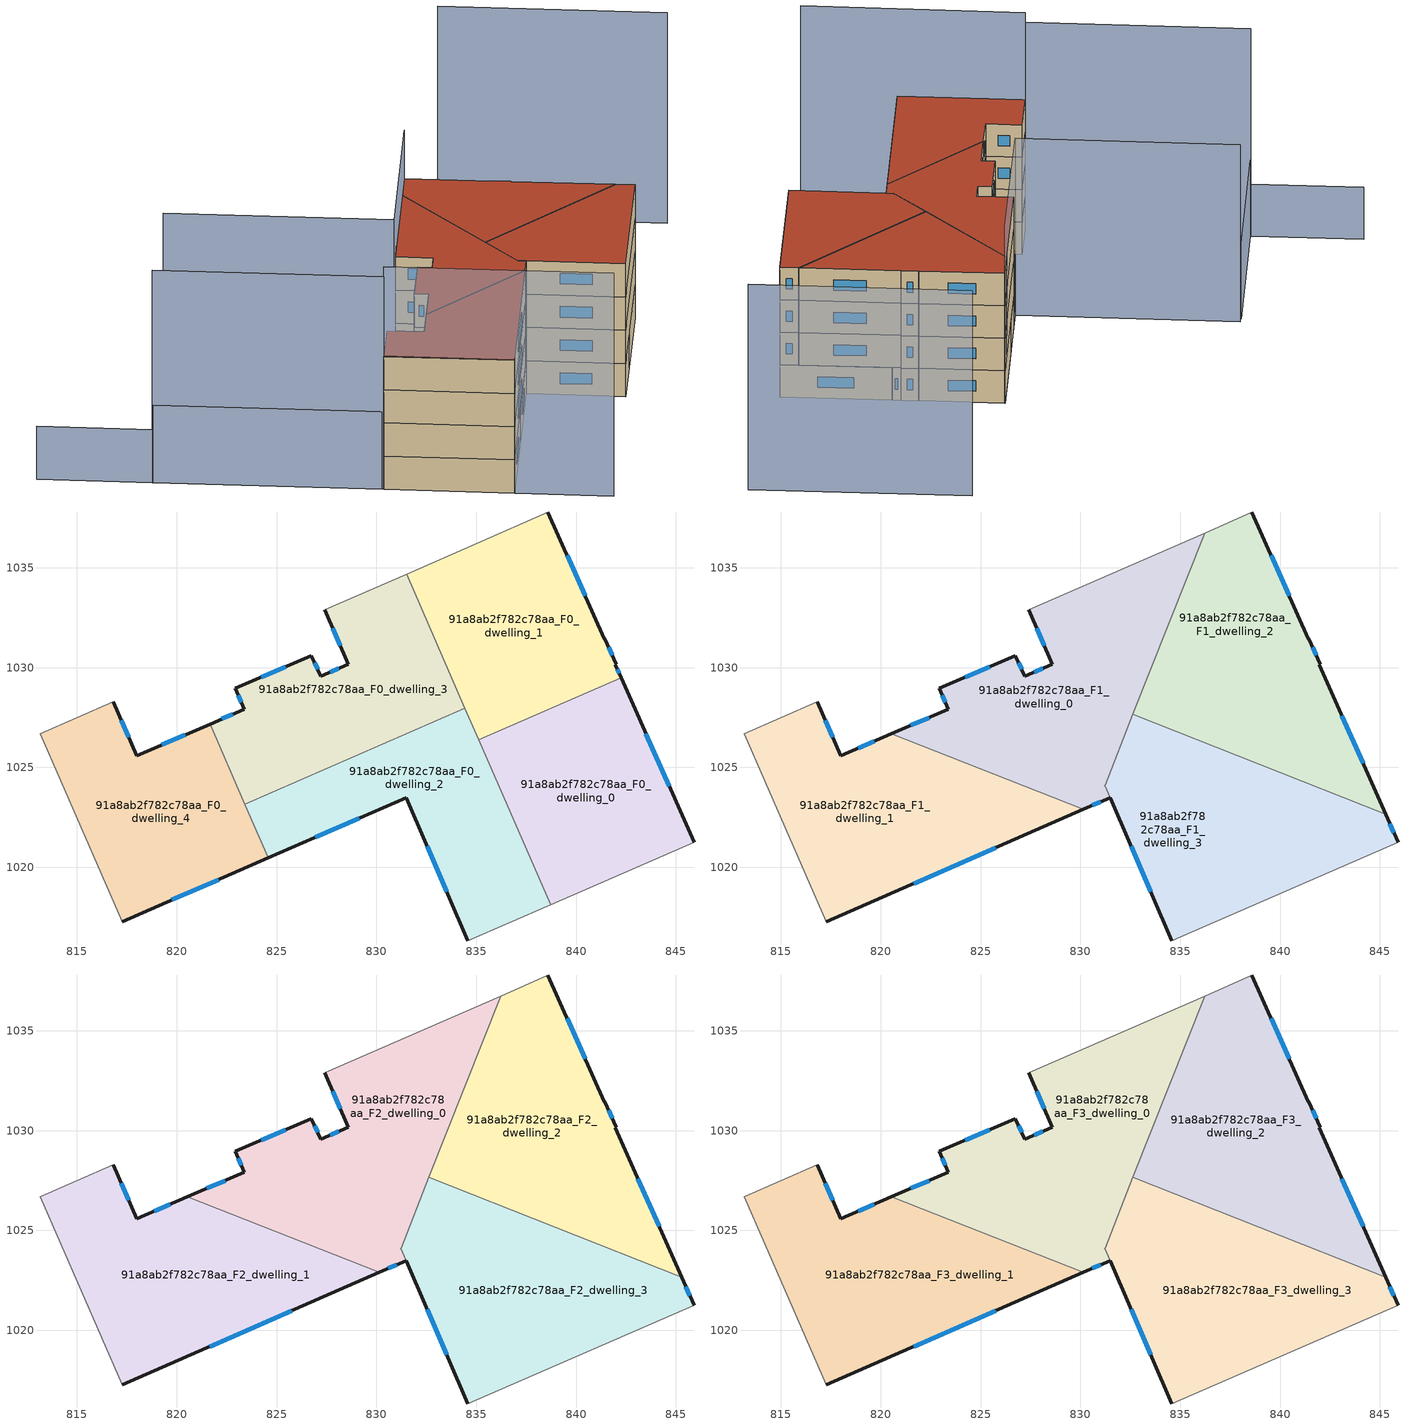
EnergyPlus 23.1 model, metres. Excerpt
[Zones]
91a8ab2f782c78aa_F0_dwelling_0
 floor ground (EU_floor_Construction): 842.26,1029.5 845.91,1021.26 838.73,1018.13 835.13,1026.38 z0
 wall outside (EU_wall_Construction): 845.91,1021.26 842.26,1029.5 z0:3
 wall to 91a8ab2f782c78aa_F0_dwelling_1 (EU_wall_Construction): 842.26,1029.5 835.13,1026.38 z0:3
 wall adiabatic (EU_wall_Construction): 838.73,1018.13 845.91,1021.26 z0:3
 wall to 91a8ab2f782c78aa_F0_dwelling_2 (EU_wall_Construction): 835.13,1026.38 838.73,1018.13 z0:3
 window (EU_Window_Construction): 844.67,1024.06 843.5,1026.69 z1.02:1.98
91a8ab2f782c78aa_F0_dwelling_1
 floor ground (EU_floor_Construction): 838.6,1037.78 841.41,1031.46 841.44,1031.45 842.01,1030.18 841.97,1030.14 842.26,1029.5 835.13,1026.38 831.51,1034.68 z0
 wall outside (EU_wall_Construction): 842.26,1029.5 841.97,1030.14 842.01,1030.18 841.44,1031.45 841.41,1031.46 838.6,1037.78 z0:3
 wall adiabatic (EU_wall_Construction): 838.6,1037.78 831.51,1034.68 z0:3
 wall to 91a8ab2f782c78aa_F0_dwelling_3 (EU_wall_Construction): 831.51,1034.68 834.44,1027.97 z0:3
 wall to 91a8ab2f782c78aa_F0_dwelling_2 (EU_wall_Construction): 834.44,1027.97 835.13,1026.39 z0:3
 window (EU_Window_Construction): 840.45,1033.61 839.55,1035.63 / 841.81,1030.61 841.63,1031.02 / 842.16,1029.72 842.07,1029.92 z1.02:1.98
91a8ab2f782c78aa_F0_dwelling_2
 floor ground (EU_floor_Construction): 834.44,1027.97 838.73,1018.13 834.59,1016.33 831.49,1023.49 824.59,1020.48 823.42,1023.17 z0
 wall outside (EU_wall_Construction): 824.59,1020.48 831.49,1023.49 834.59,1016.33 z0:3
 wall to 91a8ab2f782c78aa_F0_dwelling_3 (EU_wall_Construction): 834.44,1027.97 823.42,1023.17 z0:3
 wall adiabatic (EU_wall_Construction): 834.59,1016.33 838.73,1018.13 z0:3
 wall to 91a8ab2f782c78aa_F0_dwelling_4 (EU_wall_Construction): 823.42,1023.17 824.59,1020.48 z0:3
 window (EU_Window_Construction): 832.55,1021.05 833.54,1018.76 / 826.94,1021.5 829.15,1022.47 z1.02:1.98
91a8ab2f782c78aa_F0_dwelling_3
 floor ground (EU_floor_Construction): 831.51,1034.68 834.44,1027.97 823.42,1023.17 821.67,1027.18 823.39,1027.92 822.94,1028.96 826.75,1030.61 827.21,1029.57 828.6,1030.17 827.42,1032.89 z0
 wall outside (EU_wall_Construction): 827.42,1032.89 828.6,1030.17 827.21,1029.57 826.75,1030.61 822.94,1028.96 823.39,1027.92 821.67,1027.18 z0:3
 wall adiabatic (EU_wall_Construction): 831.51,1034.68 827.42,1032.89 z0:3
 wall to 91a8ab2f782c78aa_F0_dwelling_4 (EU_wall_Construction): 821.67,1027.18 823.42,1023.17 z0:3
 window (EU_Window_Construction): 822.8,1027.67 822.25,1027.43 / 823.09,1028.61 823.24,1028.27 / 825.45,1030.05 824.24,1029.52 / 827.05,1029.92 826.91,1030.25 / 828.13,1029.96 827.68,1029.77 / 827.82,1031.96 828.2,1031.1 z1.02:1.98
 ceiling adiabatic (EU_roof_Construction): 834.44,1027.97 833.56,1029.99 832.41,1027.09 z3
91a8ab2f782c78aa_F0_dwelling_4
 floor ground (EU_floor_Construction): 821.67,1027.18 824.59,1020.48 817.26,1017.28 813.15,1026.68 816.83,1028.29 818,1025.59 z0
 wall outside (EU_wall_Construction): 821.67,1027.18 818,1025.59 816.83,1028.29 / 817.26,1017.28 824.59,1020.48 z0:3
 wall adiabatic (EU_wall_Construction): 816.83,1028.29 813.15,1026.68 817.26,1017.28 z0:3
 window (EU_Window_Construction): 817.6,1026.51 817.23,1027.37 / 820.42,1026.64 819.25,1026.13 / 819.76,1018.36 822.1,1019.39 z1.02:1.98
91a8ab2f782c78aa_F1_dwelling_0
 floor to 91a8ab2f782c78aa_F0_dwelling_3 (EU_floor_Construction): 831.51,1034.68 833.56,1029.99 832.41,1027.09 826.29,1024.42 822.16,1026.04 821.67,1027.18 823.39,1027.92 822.94,1028.96 826.75,1030.61 827.21,1029.57 828.6,1030.17 827.42,1032.89 z3
 floor to 91a8ab2f782c78aa_F0_dwelling_1 (EU_floor_Construction): 836.22,1036.74 833.56,1029.99 831.51,1034.68 z3
 floor to 91a8ab2f782c78aa_F0_dwelling_4 (EU_floor_Construction): 821.67,1027.18 822.16,1026.04 820.54,1026.69 z3
 floor to 91a8ab2f782c78aa_F0_dwelling_2 (EU_floor_Construction): 832.41,1027.09 831.23,1024.1 831.49,1023.49 830.13,1022.9 826.29,1024.42 z3
 wall outside (EU_wall_Construction): 827.42,1032.89 828.6,1030.17 827.21,1029.57 826.75,1030.61 822.94,1028.96 823.39,1027.92 820.54,1026.69 / 830.13,1022.9 831.49,1023.49 z3:6
 wall to 91a8ab2f782c78aa_F1_dwelling_1 (EU_wall_Construction): 820.54,1026.69 830.13,1022.9 z3:6
 wall adiabatic (EU_wall_Construction): 836.22,1036.74 827.42,1032.89 z3:6
 wall to 91a8ab2f782c78aa_F1_dwelling_2 (EU_wall_Construction): 832.64,1027.66 836.22,1036.74 z3:6
 wall to 91a8ab2f782c78aa_F1_dwelling_3 (EU_wall_Construction): 831.49,1023.49 831.23,1024.1 832.64,1027.66 z3:6
 window (EU_Window_Construction): 822.42,1027.5 821.51,1027.11 / 823.09,1028.61 823.24,1028.27 / 825.45,1030.05 824.24,1029.52 / 827.05,1029.92 826.91,1030.25 / 828.13,1029.96 827.68,1029.77 / 827.82,1031.96 828.2,1031.1 / 830.6,1023.1 831.03,1023.29 z4.02:4.98
91a8ab2f782c78aa_F1_dwelling_1
 floor to 91a8ab2f782c78aa_F0_dwelling_4 (EU_floor_Construction): 822.16,1026.04 824.59,1020.48 817.26,1017.28 813.15,1026.68 816.83,1028.29 818,1025.59 820.54,1026.69 z3
 floor to 91a8ab2f782c78aa_F0_dwelling_3 (EU_floor_Construction): 826.29,1024.42 823.42,1023.17 822.16,1026.04 z3
 floor to 91a8ab2f782c78aa_F0_dwelling_2 (EU_floor_Construction): 830.13,1022.9 824.59,1020.48 823.42,1023.17 826.29,1024.42 z3
 wall outside (EU_wall_Construction): 817.26,1017.28 830.13,1022.9 / 820.54,1026.69 818,1025.59 816.83,1028.29 z3:6
 wall adiabatic (EU_wall_Construction): 816.83,1028.29 813.15,1026.68 817.26,1017.28 z3:6
 window (EU_Window_Construction): 821.64,1019.19 825.76,1020.98 / 817.6,1026.51 817.23,1027.37 / 819.67,1026.31 818.86,1025.96 z4.02:4.98
91a8ab2f782c78aa_F1_dwelling_2
 floor to 91a8ab2f782c78aa_F0_dwelling_1 (EU_floor_Construction): 838.6,1037.78 841.41,1031.46 841.44,1031.45 842.01,1030.18 841.97,1030.14 842.26,1029.5 835.47,1026.54 834.98,1026.73 833.56,1029.99 836.22,1036.74 z3
 floor to 91a8ab2f782c78aa_F0_dwelling_0 (EU_floor_Construction): 842.26,1029.5 845.29,1022.66 835.47,1026.54 z3
 floor adiabatic (EU_floor_Construction): 833.56,1029.99 834.44,1027.97 833.2,1027.43 832.64,1027.66 z3
 floor to 91a8ab2f782c78aa_F0_dwelling_2 (EU_floor_Construction): 834.44,1027.97 834.98,1026.73 833.2,1027.43 z3
 wall outside (EU_wall_Construction): 845.29,1022.66 841.97,1030.14 842.01,1030.18 841.44,1031.45 841.41,1031.46 838.6,1037.78 z3:6
 wall adiabatic (EU_wall_Construction): 838.6,1037.78 836.22,1036.74 z3:6
 wall to 91a8ab2f782c78aa_F1_dwelling_3 (EU_wall_Construction): 832.64,1027.66 845.29,1022.66 z3:6
 window (EU_Window_Construction): 840.45,1033.61 839.55,1035.63 / 841.81,1030.61 841.63,1031.02 / 844.16,1025.21 843.1,1027.6 z4.02:4.98
91a8ab2f782c78aa_F1_dwelling_3
 floor to 91a8ab2f782c78aa_F0_dwelling_0 (EU_floor_Construction): 845.29,1022.66 845.91,1021.26 838.73,1018.13 835.13,1026.38 835.47,1026.54 z3
 floor to 91a8ab2f782c78aa_F0_dwelling_2 (EU_floor_Construction): 834.98,1026.73 838.73,1018.13 834.59,1016.33 831.5,1023.49 831.23,1024.1 832.41,1027.09 833.2,1027.43 z3
 floor to 91a8ab2f782c78aa_F0_dwelling_1 (EU_floor_Construction): 835.47,1026.54 835.13,1026.38 834.98,1026.73 z3
 floor adiabatic (EU_floor_Construction): 833.2,1027.43 832.41,1027.09 832.64,1027.66 z3
 wall outside (EU_wall_Construction): 845.91,1021.26 845.29,1022.66 / 831.5,1023.49 834.59,1016.33 z3:6
 wall adiabatic (EU_wall_Construction): 834.59,1016.33 845.91,1021.26 z3:6
 window (EU_Window_Construction): 845.7,1021.74 845.5,1022.18 / 832.55,1021.05 833.54,1018.76 z4.02:4.98
91a8ab2f782c78aa_F2_dwelling_0
 floor to 91a8ab2f782c78aa_F1_dwelling_0 (EU_floor_Construction): 836.22,1036.74 831.23,1024.1 831.49,1023.49 830.13,1022.9 820.54,1026.69 823.39,1027.92 822.94,1028.96 826.75,1030.61 827.21,1029.57 828.6,1030.17 827.42,1032.89 z6
 wall outside (EU_wall_Construction): 827.42,1032.89 828.6,1030.17 827.21,1029.57 826.75,1030.61 822.94,1028.96 823.39,1027.92 820.54,1026.69 / 830.13,1022.9 831.49,1023.49 z6:9
 wall to 91a8ab2f782c78aa_F2_dwelling_1 (EU_wall_Construction): 820.54,1026.69 830.13,1022.9 z6:9
 wall adiabatic (EU_wall_Construction): 836.22,1036.74 827.42,1032.89 z6:9
 wall to 91a8ab2f782c78aa_F2_dwelling_2 (EU_wall_Construction): 832.64,1027.66 836.22,1036.74 z6:9
 wall to 91a8ab2f782c78aa_F2_dwelling_3 (EU_wall_Construction): 831.49,1023.49 831.23,1024.1 832.64,1027.66 z6:9
 window (EU_Window_Construction): 822.42,1027.5 821.51,1027.11 / 823.09,1028.61 823.24,1028.27 / 825.45,1030.05 824.24,1029.52 / 827.05,1029.92 826.91,1030.25 / 828.13,1029.96 827.68,1029.77 / 827.82,1031.96 828.2,1031.1 / 830.6,1023.1 831.03,1023.29 z7.02:7.98
91a8ab2f782c78aa_F2_dwelling_1
 floor to 91a8ab2f782c78aa_F1_dwelling_1 (EU_floor_Construction): 830.13,1022.9 817.26,1017.28 813.15,1026.68 816.83,1028.29 818,1025.59 820.54,1026.69 z6
 wall outside (EU_wall_Construction): 817.26,1017.28 830.13,1022.9 / 820.54,1026.69 818,1025.59 816.83,1028.29 z6:9
 wall adiabatic (EU_wall_Construction): 816.83,1028.29 813.15,1026.68 817.26,1017.28 z6:9
 window (EU_Window_Construction): 821.64,1019.19 825.76,1020.98 / 817.6,1026.51 817.23,1027.37 / 819.67,1026.31 818.86,1025.96 z7.02:7.98
91a8ab2f782c78aa_F2_dwelling_2
 floor to 91a8ab2f782c78aa_F1_dwelling_2 (EU_floor_Construction): 838.6,1037.78 841.41,1031.46 841.44,1031.45 842.01,1030.18 841.97,1030.14 845.29,1022.66 832.64,1027.66 836.22,1036.74 z6
 wall outside (EU_wall_Construction): 845.29,1022.66 841.97,1030.14 842.01,1030.18 841.44,1031.45 841.41,1031.46 838.6,1037.78 z6:9
 wall adiabatic (EU_wall_Construction): 838.6,1037.78 836.22,1036.74 z6:9
 wall to 91a8ab2f782c78aa_F2_dwelling_3 (EU_wall_Construction): 832.64,1027.66 845.29,1022.66 z6:9
 window (EU_Window_Construction): 840.45,1033.61 839.55,1035.63 / 841.81,1030.61 841.63,1031.02 / 844.16,1025.21 843.1,1027.6 z7.02:7.98
91a8ab2f782c78aa_F2_dwelling_3
 floor to 91a8ab2f782c78aa_F1_dwelling_3 (EU_floor_Construction): 845.29,1022.66 845.91,1021.26 834.59,1016.33 831.5,1023.49 831.23,1024.1 832.64,1027.66 z6
 wall outside (EU_wall_Construction): 845.91,1021.26 845.29,1022.66 / 831.5,1023.49 834.59,1016.33 z6:9
 wall adiabatic (EU_wall_Construction): 834.59,1016.33 845.91,1021.26 z6:9
 window (EU_Window_Construction): 845.7,1021.74 845.5,1022.18 / 832.55,1021.05 833.54,1018.76 z7.02:7.98
91a8ab2f782c78aa_F3_dwelling_0
 floor to 91a8ab2f782c78aa_F2_dwelling_0 (EU_floor_Construction): 836.22,1036.74 831.23,1024.1 831.49,1023.49 830.13,1022.9 820.54,1026.69 823.39,1027.92 822.94,1028.96 826.75,1030.61 827.21,1029.57 828.6,1030.17 827.42,1032.89 z9
 wall outside (EU_wall_Construction): 827.42,1032.89 828.6,1030.17 827.21,1029.57 826.75,1030.61 822.94,1028.96 823.39,1027.92 820.54,1026.69 / 830.13,1022.9 831.49,1023.49 z9:12
 wall to 91a8ab2f782c78aa_F3_dwelling_1 (EU_wall_Construction): 820.54,1026.69 830.13,1022.9 z9:12
 wall adiabatic (EU_wall_Construction): 836.22,1036.74 827.42,1032.89 z9:12
 wall to 91a8ab2f782c78aa_F3_dwelling_2 (EU_wall_Construction): 832.64,1027.66 836.22,1036.74 z9:12
 wall to 91a8ab2f782c78aa_F3_dwelling_3 (EU_wall_Construction): 831.49,1023.49 831.23,1024.1 832.64,1027.66 z9:12
 window (EU_Window_Construction): 822.42,1027.5 821.51,1027.11 / 823.09,1028.61 823.24,1028.27 / 825.45,1030.05 824.24,1029.52 / 827.05,1029.92 826.91,1030.25 / 828.13,1029.96 827.68,1029.77 / 827.82,1031.96 828.2,1031.1 / 830.6,1023.1 831.03,1023.29 z10.02:10.98
 roof outside (EU_roof_Construction): 831.49,1023.49 831.23,1024.1 836.22,1036.74 827.42,1032.89 828.6,1030.17 827.21,1029.57 826.75,1030.61 822.94,1028.96 823.39,1027.92 820.54,1026.69 830.13,1022.9 z12
91a8ab2f782c78aa_F3_dwelling_1
 floor to 91a8ab2f782c78aa_F2_dwelling_1 (EU_floor_Construction): 830.13,1022.9 817.26,1017.28 813.15,1026.68 816.83,1028.29 818,1025.59 820.54,1026.69 z9
 wall outside (EU_wall_Construction): 817.26,1017.28 830.13,1022.9 / 820.54,1026.69 818,1025.59 816.83,1028.29 z9:12
 wall adiabatic (EU_wall_Construction): 816.83,1028.29 813.15,1026.68 817.26,1017.28 z9:12
 window (EU_Window_Construction): 821.64,1019.19 825.76,1020.98 / 817.6,1026.51 817.23,1027.37 / 819.67,1026.31 818.86,1025.96 z10.02:10.98
 roof outside (EU_roof_Construction): 830.13,1022.9 820.54,1026.69 818,1025.59 816.83,1028.29 813.15,1026.68 817.26,1017.28 z12
91a8ab2f782c78aa_F3_dwelling_2
 floor to 91a8ab2f782c78aa_F2_dwelling_2 (EU_floor_Construction): 838.6,1037.78 841.41,1031.46 841.44,1031.45 842.01,1030.18 841.97,1030.14 845.29,1022.66 832.64,1027.66 836.22,1036.74 z9
 wall outside (EU_wall_Construction): 845.29,1022.66 841.97,1030.14 842.01,1030.18 841.44,1031.45 841.41,1031.46 838.6,1037.78 z9:12
 wall adiabatic (EU_wall_Construction): 838.6,1037.78 836.22,1036.74 z9:12
 wall to 91a8ab2f782c78aa_F3_dwelling_3 (EU_wall_Construction): 832.64,1027.66 845.29,1022.66 z9:12
 window (EU_Window_Construction): 840.45,1033.61 839.55,1035.63 / 841.81,1030.61 841.63,1031.02 / 844.16,1025.21 843.1,1027.6 z10.02:10.98
 roof outside (EU_roof_Construction): 845.29,1022.66 841.97,1030.14 842.01,1030.18 841.44,1031.45 841.41,1031.46 838.6,1037.78 836.22,1036.74 832.64,1027.66 z12
91a8ab2f782c78aa_F3_dwelling_3
 floor to 91a8ab2f782c78aa_F2_dwelling_3 (EU_floor_Construction): 845.29,1022.66 845.91,1021.26 834.59,1016.33 831.5,1023.49 831.23,1024.1 832.64,1027.66 z9
 wall outside (EU_wall_Construction): 845.91,1021.26 845.29,1022.66 / 831.5,1023.49 834.59,1016.33 z9:12
 wall adiabatic (EU_wall_Construction): 834.59,1016.33 845.91,1021.26 z9:12
 window (EU_Window_Construction): 845.7,1021.74 845.5,1022.18 / 832.55,1021.05 833.54,1018.76 z10.02:10.98
 roof outside (EU_roof_Construction): 845.91,1021.26 845.29,1022.66 832.64,1027.66 831.23,1024.1 831.5,1023.49 834.59,1016.33 z12
shading: 813.19,1026.7 820.37,1010.19 z0:20.1; 805.92,1043.28 813.15,1026.68 z0:19.2; 813.16,1026.67 805.91,1043.24 / 805.91,1043.24 818.04,1048.54 / 818.04,1048.54 825.28,1031.96 / 825.28,1031.96 813.16,1026.67 z0:7; 860.22,1025.69 853.03,1042.16 z0:19; 838.6,1037.77 825.75,1032.16 / 825.75,1032.16 818.52,1048.71 z0:16.4; 812.94,1046.3 805.92,1043.23 / 805.92,1043.23 802.28,1051.57 z0:4.8
[Building]
EU S2 Campaign: North Axis=0; Terrain=City; Solar Distribution=FullExterior
[Site:Location]
Vienna: Latitude=48; Longitude=16.5; Time Zone=1; Elevation=183
[SizingPeriod:WeatherFileDays]
AnnualSizingPeriod: Begin Month=1; Begin Day of Month=1; End Month=12; End Day of Month=31; Day of Week for Start Day=Monday; Use Weather File Daylight Saving Period=No; Use Weather File Rain and Snow Indicators=No
[MATERIAL]
EU_InternalMass_Material: Roughness=MediumRough; Thickness=0.1; Conductivity=1; Density=1800; Specific Heat=900; Thermal Absorptance=0.9; Solar Absorptance=0.7; Visible Absorptance=0.7
[MATERIAL:NOMASS] Roughness=MediumRough; Thermal Absorptance=0.9; Solar Absorptance=0.7; Visible Absorptance=0.7
Name | Thermal Resistance
EU_wall_NoMass | 0.942466
EU_roof_NoMass | 0.551687
EU_floor_NoMass | 0.66527
[WINDOWMATERIAL:SIMPLEGLAZINGSYSTEM]
EU_Window_SimpleGlazing: UFactor=2.03367; Solar Heat Gain Coefficient=0.65; Visible Transmittance=0.65
[CONSTRUCTION]
EU_wall_Construction: EU_wall_NoMass
EU_roof_Construction: EU_roof_NoMass
EU_floor_Construction: EU_floor_NoMass
EU_Window_Construction: EU_Window_SimpleGlazing
EU_InternalMass_Construction: EU_InternalMass_Material
[ZONE] Type=1; Multiplier=1; Ceiling Height=autocalculate; Floor Area=autocalculate; Part of Total Floor Area=Yes
Name | Volume
91a8ab2f782c78aa_F0_dwelling_0 | 211.031
91a8ab2f782c78aa_F1_dwelling_0; 91a8ab2f782c78aa_F2_dwelling_0; 91a8ab2f782c78aa_F3_dwelling_0 | 264.393
91a8ab2f782c78aa_F0_dwelling_1 | 211.041
91a8ab2f782c78aa_F1_dwelling_1; 91a8ab2f782c78aa_F2_dwelling_1; 91a8ab2f782c78aa_F3_dwelling_1 | 263.868
91a8ab2f782c78aa_F0_dwelling_2 | 211.068
91a8ab2f782c78aa_F1_dwelling_2; 91a8ab2f782c78aa_F2_dwelling_2; 91a8ab2f782c78aa_F3_dwelling_2 | 263.809
91a8ab2f782c78aa_F0_dwelling_3; 91a8ab2f782c78aa_F0_dwelling_4 | 211.042
91a8ab2f782c78aa_F1_dwelling_3; 91a8ab2f782c78aa_F2_dwelling_3; 91a8ab2f782c78aa_F3_dwelling_3 | 263.14
[INTERNALMASS] Construction=EU_InternalMass_Construction
Name | Zone or ZoneList | Surface Area
91a8ab2f782c78aa_F0_dwelling_0_EU_InternalMass | 91a8ab2f782c78aa_F0_dwelling_0 | 70.3448
91a8ab2f782c78aa_F0_dwelling_1_EU_InternalMass | 91a8ab2f782c78aa_F0_dwelling_1 | 70.3472
91a8ab2f782c78aa_F0_dwelling_2_EU_InternalMass | 91a8ab2f782c78aa_F0_dwelling_2 | 70.3551
91a8ab2f782c78aa_F0_dwelling_3_EU_InternalMass | 91a8ab2f782c78aa_F0_dwelling_3 | 70.3472
91a8ab2f782c78aa_F0_dwelling_4_EU_InternalMass | 91a8ab2f782c78aa_F0_dwelling_4 | 70.3474
91a8ab2f782c78aa_F1_dwelling_0_EU_InternalMass | 91a8ab2f782c78aa_F1_dwelling_0 | 88.1316
91a8ab2f782c78aa_F1_dwelling_1_EU_InternalMass | 91a8ab2f782c78aa_F1_dwelling_1 | 87.9552
91a8ab2f782c78aa_F1_dwelling_2_EU_InternalMass | 91a8ab2f782c78aa_F1_dwelling_2 | 87.9364
91a8ab2f782c78aa_F1_dwelling_3_EU_InternalMass | 91a8ab2f782c78aa_F1_dwelling_3 | 87.7162
91a8ab2f782c78aa_F2_dwelling_0_EU_InternalMass | 91a8ab2f782c78aa_F2_dwelling_0 | 88.1316
91a8ab2f782c78aa_F2_dwelling_1_EU_InternalMass | 91a8ab2f782c78aa_F2_dwelling_1 | 87.9552
91a8ab2f782c78aa_F2_dwelling_2_EU_InternalMass | 91a8ab2f782c78aa_F2_dwelling_2 | 87.9364
91a8ab2f782c78aa_F2_dwelling_3_EU_InternalMass | 91a8ab2f782c78aa_F2_dwelling_3 | 87.7162
91a8ab2f782c78aa_F3_dwelling_0_EU_InternalMass | 91a8ab2f782c78aa_F3_dwelling_0 | 88.1316
91a8ab2f782c78aa_F3_dwelling_1_EU_InternalMass | 91a8ab2f782c78aa_F3_dwelling_1 | 87.9552
91a8ab2f782c78aa_F3_dwelling_2_EU_InternalMass | 91a8ab2f782c78aa_F3_dwelling_2 | 87.9364
91a8ab2f782c78aa_F3_dwelling_3_EU_InternalMass | 91a8ab2f782c78aa_F3_dwelling_3 | 87.7162
[OTHEREQUIPMENT] Fuel Type=Electricity; Design Level Calculation Method=Watts/Area; Power per Zone Floor Area=1; Fraction Latent=0; Fraction Radiant=0; Fraction Lost=0; Carbon Dioxide Generation Rate=0; EndUse Subcategory=EU_Step8_InternalGains
Name | Zone or ZoneList or Space or SpaceList | Schedule
EU_Step8_InternalGain_91a8ab2f782c78aa_F0_dwelling_0_f000 | 91a8ab2f782c78aa_F0_dwelling_0 | EU_Step8_GainSchedule_91a8ab2f782c78aa_F0_dwelling_0_f000
EU_Step8_InternalGain_91a8ab2f782c78aa_F0_dwelling_1_f000 | 91a8ab2f782c78aa_F0_dwelling_1 | EU_Step8_GainSchedule_91a8ab2f782c78aa_F0_dwelling_1_f000
EU_Step8_InternalGain_91a8ab2f782c78aa_F0_dwelling_2_f000 | 91a8ab2f782c78aa_F0_dwelling_2 | EU_Step8_GainSchedule_91a8ab2f782c78aa_F0_dwelling_2_f000
EU_Step8_InternalGain_91a8ab2f782c78aa_F0_dwelling_3_f000 | 91a8ab2f782c78aa_F0_dwelling_3 | EU_Step8_GainSchedule_91a8ab2f782c78aa_F0_dwelling_3_f000
EU_Step8_InternalGain_91a8ab2f782c78aa_F0_dwelling_4_f000 | 91a8ab2f782c78aa_F0_dwelling_4 | EU_Step8_GainSchedule_91a8ab2f782c78aa_F0_dwelling_4_f000
EU_Step8_InternalGain_91a8ab2f782c78aa_F1_dwelling_0_f000 | 91a8ab2f782c78aa_F1_dwelling_0 | EU_Step8_GainSchedule_91a8ab2f782c78aa_F1_dwelling_0_f000
EU_Step8_InternalGain_91a8ab2f782c78aa_F1_dwelling_1_f000 | 91a8ab2f782c78aa_F1_dwelling_1 | EU_Step8_GainSchedule_91a8ab2f782c78aa_F1_dwelling_1_f000
EU_Step8_InternalGain_91a8ab2f782c78aa_F1_dwelling_2_f000 | 91a8ab2f782c78aa_F1_dwelling_2 | EU_Step8_GainSchedule_91a8ab2f782c78aa_F1_dwelling_2_f000
EU_Step8_InternalGain_91a8ab2f782c78aa_F1_dwelling_3_f000 | 91a8ab2f782c78aa_F1_dwelling_3 | EU_Step8_GainSchedule_91a8ab2f782c78aa_F1_dwelling_3_f000
EU_Step8_InternalGain_91a8ab2f782c78aa_F2_dwelling_0_f000 | 91a8ab2f782c78aa_F2_dwelling_0 | EU_Step8_GainSchedule_91a8ab2f782c78aa_F2_dwelling_0_f000
EU_Step8_InternalGain_91a8ab2f782c78aa_F2_dwelling_1_f000 | 91a8ab2f782c78aa_F2_dwelling_1 | EU_Step8_GainSchedule_91a8ab2f782c78aa_F2_dwelling_1_f000
EU_Step8_InternalGain_91a8ab2f782c78aa_F2_dwelling_2_f000 | 91a8ab2f782c78aa_F2_dwelling_2 | EU_Step8_GainSchedule_91a8ab2f782c78aa_F2_dwelling_2_f000
EU_Step8_InternalGain_91a8ab2f782c78aa_F2_dwelling_3_f000 | 91a8ab2f782c78aa_F2_dwelling_3 | EU_Step8_GainSchedule_91a8ab2f782c78aa_F2_dwelling_3_f000
EU_Step8_InternalGain_91a8ab2f782c78aa_F3_dwelling_0_f000 | 91a8ab2f782c78aa_F3_dwelling_0 | EU_Step8_GainSchedule_91a8ab2f782c78aa_F3_dwelling_0_f000
EU_Step8_InternalGain_91a8ab2f782c78aa_F3_dwelling_1_f000 | 91a8ab2f782c78aa_F3_dwelling_1 | EU_Step8_GainSchedule_91a8ab2f782c78aa_F3_dwelling_1_f000
EU_Step8_InternalGain_91a8ab2f782c78aa_F3_dwelling_2_f000 | 91a8ab2f782c78aa_F3_dwelling_2 | EU_Step8_GainSchedule_91a8ab2f782c78aa_F3_dwelling_2_f000
EU_Step8_InternalGain_91a8ab2f782c78aa_F3_dwelling_3_f000 | 91a8ab2f782c78aa_F3_dwelling_3 | EU_Step8_GainSchedule_91a8ab2f782c78aa_F3_dwelling_3_f000
[ZONEVENTILATION:DESIGNFLOWRATE] Schedule=EU_AlwaysOn; Design Flow Rate Calculation Method=AirChanges/Hour; Air Changes per Hour=0.530523; Ventilation Type=Natural; Fan Pressure Rise=0; Fan Total Efficiency=1; Constant Term Coefficient=1; Temperature Term Coefficient=0; Velocity Term Coefficient=0; Velocity Squared Term Coefficient=0; Minimum Indoor Temperature=-100; Maximum Indoor Temperature=100; Delta Temperature=-100; Minimum Outdoor Temperature=-100; Maximum Outdoor Temperature=100; Maximum Wind Speed=40
Name | Zone or ZoneList or Space or SpaceList
EU_ConstantAir_91a8ab2f782c78aa_F0_dwelling_0 | 91a8ab2f782c78aa_F0_dwelling_0
EU_ConstantAir_91a8ab2f782c78aa_F0_dwelling_1 | 91a8ab2f782c78aa_F0_dwelling_1
EU_ConstantAir_91a8ab2f782c78aa_F0_dwelling_2 | 91a8ab2f782c78aa_F0_dwelling_2
EU_ConstantAir_91a8ab2f782c78aa_F0_dwelling_3 | 91a8ab2f782c78aa_F0_dwelling_3
EU_ConstantAir_91a8ab2f782c78aa_F0_dwelling_4 | 91a8ab2f782c78aa_F0_dwelling_4
EU_ConstantAir_91a8ab2f782c78aa_F1_dwelling_0 | 91a8ab2f782c78aa_F1_dwelling_0
EU_ConstantAir_91a8ab2f782c78aa_F1_dwelling_1 | 91a8ab2f782c78aa_F1_dwelling_1
EU_ConstantAir_91a8ab2f782c78aa_F1_dwelling_2 | 91a8ab2f782c78aa_F1_dwelling_2
EU_ConstantAir_91a8ab2f782c78aa_F1_dwelling_3 | 91a8ab2f782c78aa_F1_dwelling_3
EU_ConstantAir_91a8ab2f782c78aa_F2_dwelling_0 | 91a8ab2f782c78aa_F2_dwelling_0
EU_ConstantAir_91a8ab2f782c78aa_F2_dwelling_1 | 91a8ab2f782c78aa_F2_dwelling_1
EU_ConstantAir_91a8ab2f782c78aa_F2_dwelling_2 | 91a8ab2f782c78aa_F2_dwelling_2
EU_ConstantAir_91a8ab2f782c78aa_F2_dwelling_3 | 91a8ab2f782c78aa_F2_dwelling_3
EU_ConstantAir_91a8ab2f782c78aa_F3_dwelling_0 | 91a8ab2f782c78aa_F3_dwelling_0
EU_ConstantAir_91a8ab2f782c78aa_F3_dwelling_1 | 91a8ab2f782c78aa_F3_dwelling_1
EU_ConstantAir_91a8ab2f782c78aa_F3_dwelling_2 | 91a8ab2f782c78aa_F3_dwelling_2
EU_ConstantAir_91a8ab2f782c78aa_F3_dwelling_3 | 91a8ab2f782c78aa_F3_dwelling_3
[HVACTEMPLATE:THERMOSTAT] Constant Heating Setpoint=20; Constant Cooling Setpoint=50
EU_HeatOnly_91a8ab2f782c78aa_F0_dwelling_0; EU_HeatOnly_91a8ab2f782c78aa_F0_dwelling_1; EU_HeatOnly_91a8ab2f782c78aa_F0_dwelling_2; EU_HeatOnly_91a8ab2f782c78aa_F0_dwelling_3; EU_HeatOnly_91a8ab2f782c78aa_F0_dwelling_4; EU_HeatOnly_91a8ab2f782c78aa_F1_dwelling_0; EU_HeatOnly_91a8ab2f782c78aa_F1_dwelling_1; EU_HeatOnly_91a8ab2f782c78aa_F1_dwelling_2; EU_HeatOnly_91a8ab2f782c78aa_F1_dwelling_3; EU_HeatOnly_91a8ab2f782c78aa_F2_dwelling_0; EU_HeatOnly_91a8ab2f782c78aa_F2_dwelling_1; EU_HeatOnly_91a8ab2f782c78aa_F2_dwelling_2; EU_HeatOnly_91a8ab2f782c78aa_F2_dwelling_3; EU_HeatOnly_91a8ab2f782c78aa_F3_dwelling_0; EU_HeatOnly_91a8ab2f782c78aa_F3_dwelling_1; EU_HeatOnly_91a8ab2f782c78aa_F3_dwelling_2; EU_HeatOnly_91a8ab2f782c78aa_F3_dwelling_3
[HVACTEMPLATE:ZONE:IDEALLOADSAIRSYSTEM] System Availability Schedule=EU_AlwaysOn; Maximum Heating Supply Air Temperature=50; Minimum Cooling Supply Air Temperature=13; Maximum Heating Supply Air Humidity Ratio=0.0156; Minimum Cooling Supply Air Humidity Ratio=0.0077; Heating Limit=NoLimit; Cooling Limit=NoLimit; Heating Availability Schedule=EU_AlwaysOn; Cooling Availability Schedule=EU_CoolingOff; Dehumidification Control Type=ConstantSensibleHeatRatio; Cooling Sensible Heat Ratio=0.7; Dehumidification Setpoint=60; Humidification Control Type=None; Humidification Setpoint=30; Outdoor Air Method=None; Outdoor Air Flow Rate per Person=0.00944; Outdoor Air Flow Rate per Zone Floor Area=0; Outdoor Air Flow Rate per Zone=0; Demand Controlled Ventilation Type=None; Outdoor Air Economizer Type=NoEconomizer; Heat Recovery Type=None; Sensible Heat Recovery Effectiveness=0.7; Latent Heat Recovery Effectiveness=0.65
Name | Template Thermostat
91a8ab2f782c78aa_F0_dwelling_0 | EU_HeatOnly_91a8ab2f782c78aa_F0_dwelling_0
91a8ab2f782c78aa_F0_dwelling_1 | EU_HeatOnly_91a8ab2f782c78aa_F0_dwelling_1
91a8ab2f782c78aa_F0_dwelling_2 | EU_HeatOnly_91a8ab2f782c78aa_F0_dwelling_2
91a8ab2f782c78aa_F0_dwelling_3 | EU_HeatOnly_91a8ab2f782c78aa_F0_dwelling_3
91a8ab2f782c78aa_F0_dwelling_4 | EU_HeatOnly_91a8ab2f782c78aa_F0_dwelling_4
91a8ab2f782c78aa_F1_dwelling_0 | EU_HeatOnly_91a8ab2f782c78aa_F1_dwelling_0
91a8ab2f782c78aa_F1_dwelling_1 | EU_HeatOnly_91a8ab2f782c78aa_F1_dwelling_1
91a8ab2f782c78aa_F1_dwelling_2 | EU_HeatOnly_91a8ab2f782c78aa_F1_dwelling_2
91a8ab2f782c78aa_F1_dwelling_3 | EU_HeatOnly_91a8ab2f782c78aa_F1_dwelling_3
91a8ab2f782c78aa_F2_dwelling_0 | EU_HeatOnly_91a8ab2f782c78aa_F2_dwelling_0
91a8ab2f782c78aa_F2_dwelling_1 | EU_HeatOnly_91a8ab2f782c78aa_F2_dwelling_1
91a8ab2f782c78aa_F2_dwelling_2 | EU_HeatOnly_91a8ab2f782c78aa_F2_dwelling_2
91a8ab2f782c78aa_F2_dwelling_3 | EU_HeatOnly_91a8ab2f782c78aa_F2_dwelling_3
91a8ab2f782c78aa_F3_dwelling_0 | EU_HeatOnly_91a8ab2f782c78aa_F3_dwelling_0
91a8ab2f782c78aa_F3_dwelling_1 | EU_HeatOnly_91a8ab2f782c78aa_F3_dwelling_1
91a8ab2f782c78aa_F3_dwelling_2 | EU_HeatOnly_91a8ab2f782c78aa_F3_dwelling_2
91a8ab2f782c78aa_F3_dwelling_3 | EU_HeatOnly_91a8ab2f782c78aa_F3_dwelling_3
[SIZING:ZONE] Zone Cooling Design Supply Air Temperature Input Method=SupplyAirTemperature; Zone Cooling Design Supply Air Temperature=13; Zone Heating Design Supply Air Temperature Input Method=SupplyAirTemperature; Zone Heating Design Supply Air Temperature=50; Zone Cooling Design Supply Air Humidity Ratio=0.008; Zone Heating Design Supply Air Humidity Ratio=0.008; Cooling Design Air Flow Method=DesignDay; Cooling Design Air Flow Rate=0; Cooling Minimum Air Flow per Zone Floor Area=0.000762; Cooling Minimum Air Flow=0; Cooling Minimum Air Flow Fraction=0.2; Heating Design Air Flow Method=DesignDay; Heating Design Air Flow Rate=0; Heating Maximum Air Flow per Zone Floor Area=0.002032; Heating Maximum Air Flow=0.141576; Heating Maximum Air Flow Fraction=0.3; Account for Dedicated Outdoor Air System=No; Dedicated Outdoor Air System Control Strategy=NeutralSupplyAir; Dedicated Outdoor Air Low Setpoint Temperature for Design=autosize; Dedicated Outdoor Air High Setpoint Temperature for Design=autosize; Zone Load Sizing Method=Sensible Load Only No Latent Load; Zone Latent Cooling Design Supply Air Humidity Ratio Input Method=HumidityRatioDifference; Zone Cooling Design Supply Air Humidity Ratio Difference=0.005; Zone Latent Heating Design Supply Air Humidity Ratio Input Method=HumidityRatioDifference; Zone Humidification Design Supply Air Humidity Ratio Difference=0.005
91a8ab2f782c78aa_F0_dwelling_0; 91a8ab2f782c78aa_F0_dwelling_1; 91a8ab2f782c78aa_F0_dwelling_2; 91a8ab2f782c78aa_F0_dwelling_3; 91a8ab2f782c78aa_F0_dwelling_4; 91a8ab2f782c78aa_F1_dwelling_0; 91a8ab2f782c78aa_F1_dwelling_1; 91a8ab2f782c78aa_F1_dwelling_2; 91a8ab2f782c78aa_F1_dwelling_3; 91a8ab2f782c78aa_F2_dwelling_0; 91a8ab2f782c78aa_F2_dwelling_1; 91a8ab2f782c78aa_F2_dwelling_2; 91a8ab2f782c78aa_F2_dwelling_3; 91a8ab2f782c78aa_F3_dwelling_0; 91a8ab2f782c78aa_F3_dwelling_1; 91a8ab2f782c78aa_F3_dwelling_2; 91a8ab2f782c78aa_F3_dwelling_3
[SCHEDULE:CONSTANT]
Name | Hourly Value
EU_AlwaysOn | 1
EU_CoolingOff | 0
[SCHEDULE:FILE] Column Number=1; Rows to Skip at Top=0; Number of Hours of Data=8760; Column Separator=Comma; Interpolate to Timestep=No; Minutes per Item=60; Adjust Schedule for Daylight Savings=Yes
Name | File
EU_Step8_GainSchedule_91a8ab2f782c78aa_F0_dwelling_0_f000 | ../../schedules/91a8ab2f782c78aa/91a8ab2f782c78aa_F0_dwelling_0_f000_gain.csv
EU_Step8_GainSchedule_91a8ab2f782c78aa_F0_dwelling_1_f000 | ../../schedules/91a8ab2f782c78aa/91a8ab2f782c78aa_F0_dwelling_1_f000_gain.csv
EU_Step8_GainSchedule_91a8ab2f782c78aa_F0_dwelling_2_f000 | ../../schedules/91a8ab2f782c78aa/91a8ab2f782c78aa_F0_dwelling_2_f000_gain.csv
EU_Step8_GainSchedule_91a8ab2f782c78aa_F0_dwelling_3_f000 | ../../schedules/91a8ab2f782c78aa/91a8ab2f782c78aa_F0_dwelling_3_f000_gain.csv
EU_Step8_GainSchedule_91a8ab2f782c78aa_F0_dwelling_4_f000 | ../../schedules/91a8ab2f782c78aa/91a8ab2f782c78aa_F0_dwelling_4_f000_gain.csv
EU_Step8_GainSchedule_91a8ab2f782c78aa_F1_dwelling_0_f000 | ../../schedules/91a8ab2f782c78aa/91a8ab2f782c78aa_F1_dwelling_0_f000_gain.csv
EU_Step8_GainSchedule_91a8ab2f782c78aa_F1_dwelling_1_f000 | ../../schedules/91a8ab2f782c78aa/91a8ab2f782c78aa_F1_dwelling_1_f000_gain.csv
EU_Step8_GainSchedule_91a8ab2f782c78aa_F1_dwelling_2_f000 | ../../schedules/91a8ab2f782c78aa/91a8ab2f782c78aa_F1_dwelling_2_f000_gain.csv
EU_Step8_GainSchedule_91a8ab2f782c78aa_F1_dwelling_3_f000 | ../../schedules/91a8ab2f782c78aa/91a8ab2f782c78aa_F1_dwelling_3_f000_gain.csv
EU_Step8_GainSchedule_91a8ab2f782c78aa_F2_dwelling_0_f000 | ../../schedules/91a8ab2f782c78aa/91a8ab2f782c78aa_F2_dwelling_0_f000_gain.csv
EU_Step8_GainSchedule_91a8ab2f782c78aa_F2_dwelling_1_f000 | ../../schedules/91a8ab2f782c78aa/91a8ab2f782c78aa_F2_dwelling_1_f000_gain.csv
EU_Step8_GainSchedule_91a8ab2f782c78aa_F2_dwelling_2_f000 | ../../schedules/91a8ab2f782c78aa/91a8ab2f782c78aa_F2_dwelling_2_f000_gain.csv
EU_Step8_GainSchedule_91a8ab2f782c78aa_F2_dwelling_3_f000 | ../../schedules/91a8ab2f782c78aa/91a8ab2f782c78aa_F2_dwelling_3_f000_gain.csv
EU_Step8_GainSchedule_91a8ab2f782c78aa_F3_dwelling_0_f000 | ../../schedules/91a8ab2f782c78aa/91a8ab2f782c78aa_F3_dwelling_0_f000_gain.csv
EU_Step8_GainSchedule_91a8ab2f782c78aa_F3_dwelling_1_f000 | ../../schedules/91a8ab2f782c78aa/91a8ab2f782c78aa_F3_dwelling_1_f000_gain.csv
EU_Step8_GainSchedule_91a8ab2f782c78aa_F3_dwelling_2_f000 | ../../schedules/91a8ab2f782c78aa/91a8ab2f782c78aa_F3_dwelling_2_f000_gain.csv
EU_Step8_GainSchedule_91a8ab2f782c78aa_F3_dwelling_3_f000 | ../../schedules/91a8ab2f782c78aa/91a8ab2f782c78aa_F3_dwelling_3_f000_gain.csv
